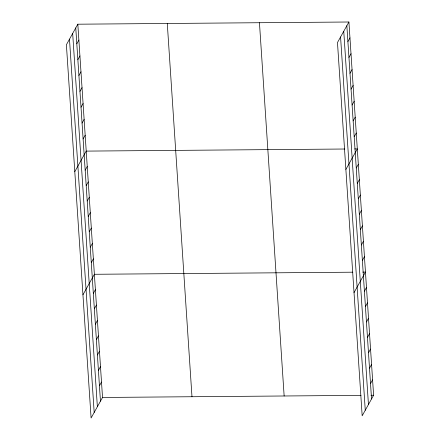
<?xml version="1.0" encoding="UTF-8"?>
<svg xmlns="http://www.w3.org/2000/svg" width="440" height="440" viewBox="0 0 440 440"><rect width="100%" height="100%" fill="white"/><g stroke="black" fill="none" stroke-linecap="round" stroke-linejoin="round"><path stroke-width="0.66" d="M77.825 24.2L66.396 44.737L91.091 418L102.526 397.463L77.825 24.2L348.909 22L373.604 395.263L362.175 415.8L337.475 42.537L348.909 22M76.813 43.775L78.876 40.062M77.864 59.637L79.926 55.93M78.914 75.499L80.977 71.792M79.959 91.361L82.027 87.654M81.01 107.228L83.078 103.516M82.06 123.09L84.123 119.383M83.111 138.952L85.173 135.245M74.795 171.649L86.224 151.107L344.713 149.012M85.179 170.214L87.241 166.507M86.196 185.614L88.264 181.902M87.213 201.009L89.282 197.302M88.237 216.403L90.299 212.696M89.254 231.803L91.317 228.096M90.272 247.198L92.334 243.49M91.289 262.598L93.357 258.885M82.94 294.822L94.375 274.285L352.864 272.19M93.33 293.392L95.392 289.68M94.347 308.786L96.41 305.08M95.365 324.187L97.433 320.474M96.382 339.581L98.45 335.874M97.405 354.981L99.468 351.269M98.422 370.375L100.485 366.668M99.44 385.77L101.503 382.063M347.892 41.575L349.959 37.862M348.942 57.437L351.01 53.73M349.993 73.299L352.055 69.592M351.043 89.166L353.106 85.454M352.094 105.028L354.156 101.316M353.144 120.89L355.207 117.183M354.189 136.752L356.257 133.045M345.873 169.45L357.308 148.907L354.657 148.929M356.257 168.014L358.325 164.307M357.28 183.414L359.343 179.702M358.298 198.809L360.36 195.102M359.315 214.209L361.377 210.496M360.333 229.603L362.401 225.896M361.356 244.998L363.418 241.291M362.373 260.398L364.436 256.69M354.024 292.622L365.453 272.085L362.802 272.107M364.408 291.192L366.476 287.48M365.425 306.587L367.493 302.88M366.449 321.986L368.511 318.274M367.466 337.381L369.529 333.674M368.484 352.781L370.546 349.069M369.501 368.175L371.569 364.469M370.524 383.576L372.587 379.863M102.526 397.463L361.014 395.362M370.953 395.285L373.604 395.263M346.847 25.707L371.542 398.97M343.75 31.262L368.451 404.525M340.566 36.988L365.266 410.245M259.452 22.726L284.147 395.989M167.282 23.474L191.983 396.737M75.763 27.907L100.458 401.17M72.672 33.462L97.367 406.725M69.487 39.188L94.182 412.445"/></g></svg>
